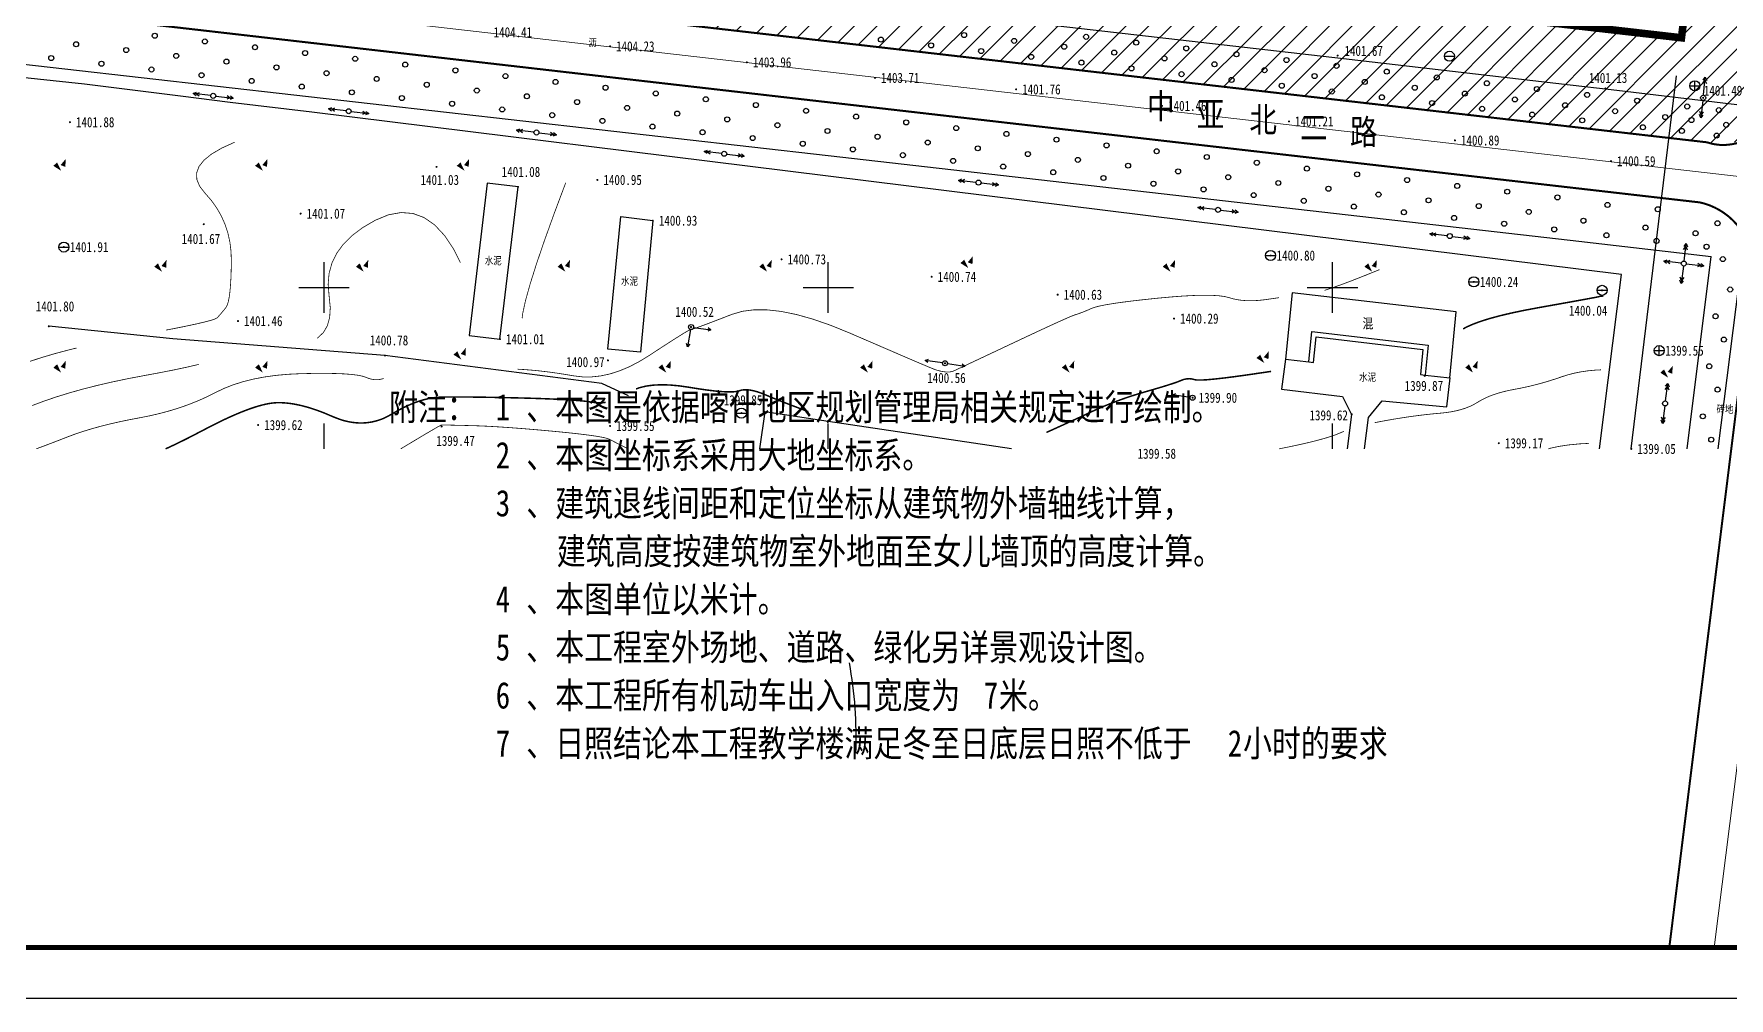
# Model space of a CAD drawing. Extents: x -2226 to 12369489, y -12501589 to 2275.
# Drawn here: x 5663874.5 to 5664210.6, y -6548248.2 to -6548057.2 of the extents above; entities that cross this region are included whole.
import ezdxf
from ezdxf.enums import TextEntityAlignment as Align

# ---------------------------------------------------------------- set-up
doc = ezdxf.new("R2010")
doc.units = 0
doc.header["$LTSCALE"] = 1000
doc.header["$MEASUREMENT"] = 0
for name, pattern in [('ACAD_ISO05W100', [34, 24, -3, 0.5, -3, 0.5, -3]), ('DASHDOT2', [0.5, 0.25, -0.125, 0, -0.125]), ('DIVIDE', [1.25, 0.5, -0.25, 0, -0.25, 0, -0.25]), ('DOTE', [2.4200000000000004, 2, -0.2, 0.02, -0.2])]:
    doc.linetypes.add(name, pattern=pattern)
doc.layers.get('0').update_dxf_attribs({"linetype": 'CONTINUOUS'})
for name, color, linetype in [('DLSS', 4, 'CONTINUOUS'), ('PUB_TEXT', 7, 'CONTINUOUS'), ('PUB_TITLE', 7, 'CONTINUOUS'), ('周边地形图', 8, 'CONTINUOUS'), ('用地红线', 1, 'DIVIDE')]:
    doc.layers.add(name, color=color, linetype=linetype)
doc.layers.add('道路红线', color=1, linetype='CONTINUOUS', lineweight=0)
doc.styles.add('HT', font='simhei.ttf', dxfattribs={"width": 0.8})
doc.styles.add('HZ', font='', dxfattribs={"width": 0.8})
doc.styles.get('HZ').set_extended_font_data('SimSun')

# ---------------------------------------------------------------- blocks, each defined once
blk = doc.blocks.new('gc170')
at = {"linetype": 'Continuous'}
blk.add_circle((0, 0), 0.5, dxfattribs=at)
blk = doc.blocks.new('gc013a')
at = {"linetype": 'Continuous'}
blk.add_line((0.5, 0), (4, 0), dxfattribs=at)
at = {"linetype": 'Continuous', "flags": 128}
for points in [[(2.771799785178776, 0.35355), (3.384166348194753, 0), (2.771799785178776, -0.35355)], [(3.387748909760055, 0.35355), (4, 0), (3.387748909760055, -0.35355)]]:
    blk.add_lwpolyline(points, dxfattribs=at)
blk = doc.blocks.new('gc013b')
at = {"linetype": 'Continuous'}
blk.add_line((0.5, 0), (4, 0), dxfattribs=at)
at = {"linetype": 'Continuous', "flags": 128}
blk.add_lwpolyline([(3.387748909760055, 0.35355), (4, 0), (3.387748909760055, -0.35355)], dxfattribs=at)
blk = doc.blocks.new('GC042')
blk.add_line((-1, 0), (1, 0))
blk.add_circle((0, 0), 1)
blk = doc.blocks.new('GC200')
at = {"linetype": 'Continuous', "const_width": 0.2, "flags": 128}
blk.add_lwpolyline([(-0.1, 0, 1), (0.1, 0, 1)], format="xyb", close=True, dxfattribs=at)
blk = doc.blocks.new('gc090')
for points in [[(-1.015866279920209, 0.4106730617907255, 1, 0, 0), (0.1514897088177749, -0.9020290652614376, 0, 0, 0)], [(1.066664264448598, 1.447248345289473, 0, 1, 0), (0.5202711593830847, 0.0485314846702292, 1, 1, 0)]]:
    blk.add_lwpolyline(points, format="xyseb")
blk = doc.blocks.new('gc043')
for p, q in [((-1, 0), (1, 0)), ((-9e-16, -1), (-9e-16, 1))]:
    blk.add_line(p, q)
blk.add_circle((0, 0), 1)

msp = doc.modelspace()

# ---------------------------------------------------------------- hatches: boundary and pattern name
at = {"layer": 'PUB_TEXT'}
h = msp.add_hatch(dxfattribs=at)
h.set_pattern_fill('ANSI31', color=62, scale=2, style=0)
h.set_pattern_definition([(45, (5659762.301465431, -6542474.583208835), (-2.245064030267288, 2.245064030267288), [])])
h.paths.add_polyline_path([(5663873.171241264, -6548020.261095738), (5663879.44281426, -6548027.581653536), (5663881.274918791, -6548030.368788389), (5663882.84606649, -6548033.125965968), (5663884.784278186, -6548037.213688335), (5663886.498322554, -6548041.913887138), (5664209.461508793, -6548079.162113249), (5664214.541385912, -6548077.857647101), (5664217.801945237, -6548075.07046517), (5664219.110004746, -6548072.743867253), (5664219.681385913, -6548071.214647101), (5664228.415316019, -6548002.061418465), (5664220.847012929, -6547999.794883722), (5664214.424600384, -6547995.193671409), (5664209.89470383, -6547989.538611291), (5664201.202344085, -6548057.918787519)])

# ---------------------------------------------------------------- linework, layer by layer
at = {"layer": 'DLSS', "linetype": 'Continuous', "const_width": 0.4, "flags": 128}
for points in [[(5663532.002385912, -6548013.284192928), (5664032.002385912, -6548070.69706514)], [(5663909.588541614, -6548044.56523873), (5664032.002385912, -6548058.621499529)], [(5664032.002385912, -6548058.621499529), (5664179.142999177, -6548075.517029982)], [(5664032.002385912, -6548070.69706514), (5664179.142662335, -6548087.592556915)], [(5664179.142999177, -6548075.517029982), (5664206.237927567, -6548078.628225305)], [(5664179.142662335, -6548087.592556915), (5664204.869385913, -6548090.546647102)], [(5664215.393385913, -6548104.745647102), (5664198.844358343, -6548237.763205316)]]:
    msp.add_lwpolyline(points, dxfattribs=at)
for points in [[(5664206.237927567, -6548078.628225305, 0.1063182397614458), (5664210.41417085, -6548079.116626235, 0.1034775544789308), (5664214.541385912, -6548077.857647101, 0.1028532356521517), (5664217.801945237, -6548075.07046517, 0.051291324639641), (5664218.939957257, -6548073.239209413, 0.051291324639641)], [(5664215.393385913, -6548104.745647102, 0.0997332417184075), (5664214.736380831, -6548099.450911296, 0.0997332417191035), (5664212.080385913, -6548094.823647101, 0.0790558859055564), (5664208.815134433, -6548092.111489849, 0.0790558858834752), (5664204.869385913, -6548090.546647102)]]:
    msp.add_lwpolyline(points, format="xyb", dxfattribs=at)
at = {"layer": 'PUB_TITLE'}
msp.add_lwpolyline([(5663292.59237062, -6548248.246616926), (5664481.59237062, -6548248.246616926), (5664481.59237062, -6547407.246616926), (5663292.59237062, -6547407.246616926)], close=True, dxfattribs=at)
at = {"layer": 'PUB_TITLE', "const_width": 1}
msp.add_lwpolyline([(5663317.59237062, -6548238.246616926), (5664471.59237062, -6548238.246616926), (5664471.59237062, -6547417.246616926), (5663317.59237062, -6547417.246616926)], close=True, dxfattribs=at)
at = {"layer": '周边地形图'}
for p, q in [((5663932.002385912, -6548112.409647102), (5663932.002385912, -6548102.409647102)), ((5664032.002385912, -6548112.409647102), (5664032.002385912, -6548102.409647102)), ((5664132.002385912, -6548112.409647102), (5664132.002385912, -6548102.409647102)), ((5663927.002385912, -6548107.409647102), (5663937.002385912, -6548107.409647102)), ((5664027.002385912, -6548107.409647102), (5664037.002385912, -6548107.409647102)), ((5664127.002385912, -6548107.409647102), (5664137.002385912, -6548107.409647102)), ((5663932.002385912, -6548139.386459333), (5663932.002385912, -6548134.386459333)), ((5664032.002385912, -6548139.386459333), (5664032.002385912, -6548134.386459333)), ((5664132.002385912, -6548139.386459333), (5664132.002385912, -6548134.386459333))]:
    msp.add_line(p, q, dxfattribs=at)
for points, const_width in [([(5663765.365170116, -6548065.705824886, 2.3713414206e-06), (5663760.885974227, -6548069.253234023, 0.0003656542034248)], 0.15), ([(5663987.84807583, -6548130.172889103, -0.0140541224244919), (5663987.300065255, -6548130.247740556, -0.0249842359937913), (5663986.989321302, -6548130.265685143, -0.0027963950253194), (5663986.238297222, -6548130.267286524, -0.0227126948893272), (5663986.145894188, -6548130.262766439, -0.0060635685845121), (5663985.75532317, -6548130.22104319, -0.0053980780897272), (5663985.317794489, -6548130.164132995, -0.0052340144095334), (5663984.75060765, -6548130.078057336, 0.007824270309031999), (5663984.370884406, -6548130.022441769, 0.0050333006219948), (5663983.833467809, -6548129.957795995, 0.0040915935099043), (5663983.171026145, -6548129.890349721, 0.0022915431331795), (5663982.373675523, -6548129.819439614, 0.002790005343136), (5663981.718219705, -6548129.767856848, 0.0017170136643959), (5663980.796447454, -6548129.703670265, 0.0020197877691222), (5663980.012465084, -6548129.654963155, 0.0013302829686415), (5663978.965543566, -6548129.596958975, 0.0015279105857057), (5663978.053762284, -6548129.551668638, 0.0010591603647835), (5663976.881269751, -6548129.499508256, 0.00119528790068), (5663975.842111304, -6548129.4579733, 0.0008623910138625), (5663974.478468953, -6548129.409088733, 0.0010682954744987), (5663973.377512145, -6548129.373877138, 0.0006071981385203), (5663971.894903718, -6548129.331432054, 0.0007290261603566), (5663970.659964805, -6548129.299380153, 0.0003318681892678), (5663969.125448523, -6548129.262810889, 0.0004250435192563), (5663967.927276944, -6548129.236071899, 0.0003335334071728), (5663966.574262438, -6548129.207931044, 0.0003900484175195), (5663965.417256217, -6548129.185541926, 0.0005163392886105), (5663964.331729708, -6548129.166504489, 0.0004663889285761), (5663963.129902624, -6548129.147790233, 0.0006356427061761), (5663962.156262932, -6548129.134775611, 0.0005672580639658), (5663961.065216165, -6548129.122816822, 0.0008013658394001), (5663960.203680573, -6548129.115732122, 0.0007041609477586), (5663959.223196841, -6548129.110621693, 0.0010409739722564), (5663958.474115429, -6548129.109331897, 0.0008960122032677), (5663957.603844651, -6548129.111204845, 0.001405520205482), (5663957.213222323, -6548129.113843618, 0.0005456993242571), (5663956.207159596, -6548129.124566277, 0.0026281209481399), (5663955.719832657, -6548129.132854203, 0.0018647440870261), (5663955.033141675, -6548129.150705993, 0.0113253407430751), (5663954.574669717, -6548129.174738225, 0.0083228076857118), (5663953.952602484, -6548129.231920332, 0.0125837246191367), (5663953.450241489, -6548129.299374765, 0.0102232955459414), (5663952.836353617, -6548129.410505642, 0.0088974537489221), (5663952.244470162, -6548129.541203159, 0.0093209626244332), (5663951.684395074, -6548129.686461922, 0.0080379018777186), (5663951.072858615, -6548129.867941344, 0.0084438281507794), (5663950.496726857, -6548130.059789172, 0.0072406725125749), (5663949.865962757, -6548130.292048554, 0.0076191163129403), (5663949.273348963, -6548130.530487393, 0.0065154242966765), (5663948.623723252, -6548130.813453229, 0.0068614196853534), (5663948.014261393, -6548131.098556582, 0.005864155870422), (5663947.329012228, -6548131.440630311, 0.0065090423663762), (5663946.719464148, -6548131.763996743, 0.0084671552113226), (5663946.166098638, -6548132.079146534, -0.0060119270392568), (5663945.388957229, -6548132.526807871, -0.0066910207529244), (5663944.697656615, -6548132.901963773, -0.006977735390718999), (5663944.025173568, -6548133.243452066, -0.0236695468830987), (5663943.4789284, -6548133.479948409, -0.0157069026641663), (5663942.630546105, -6548133.770391418, -0.016532785795194), (5663941.926179981, -6548133.961823175, -0.0164027939637479), (5663941.205074838, -6548134.10762593, -0.0164370167110699), (5663940.476915626, -6548134.205661508, -0.0165472757545078), (5663939.748759769, -6548134.2551556, -0.0157832792639918), (5663938.996751068, -6548134.257571043, -0.0161158593825286), (5663938.261600895, -6548134.212980429, -0.0146940104592502), (5663937.486326156, -6548134.117770815, -0.0151982068317317), (5663936.743598219, -6548133.981100418, -0.0133469763067516), (5663935.801923623, -6548133.751592746, -0.0203185586351618), (5663935.194751739, -6548133.559515564, -0.0055510933881139), (5663934.415628461, -6548133.267922768, -0.0053570005534888), (5663933.615061455, -6548132.948225871, -0.0048991376578633), (5663932.697056524, -6548132.559615028, 0.0069444460583082), (5663932.048293494, -6548132.288103837, 0.005663096850373), (5663931.344816713, -6548132.014326015, 0.0049788098039424), (5663930.538213979, -6548131.720021963, 0.0058438494956069), (5663929.833688585, -6548131.480109672, 0.0055390089388891), (5663929.084822909, -6548131.243980252, 0.0065164154733306), (5663928.407737462, -6548131.048300298, 0.0061742428910504), (5663927.688120286, -6548130.859978702, 0.0072706071058957), (5663927.038165627, -6548130.708435247, 0.0068904837653267), (5663926.34810611, -6548130.568017313, 0.0081060831702197), (5663925.72490987, -6548130.460558055, 0.0076903724265132), (5663925.06478038, -6548130.368096086, 0.0090146753365613), (5663924.508973522, -6548130.30909843, 0.0074908884208791), (5663923.838143095, -6548130.260215022, 0.0110556811720487), (5663923.26637247, -6548130.239823065, 0.0105739132085039), (5663922.668194257, -6548130.244374116, 0.0153960418634487), (5663922.087585269, -6548130.278987238, 0.0137626881459222), (5663921.441461074, -6548130.355492713, 0.0119016980665366), (5663920.747906355, -6548130.473963522, 0.0116271703694939), (5663920.044470752, -6548130.628490152, 0.0077940341721863), (5663919.206049128, -6548130.847117631, 0.0088832565489153), (5663918.477223292, -6548131.063366432, 0.0061581068431402), (5663917.552454291, -6548131.368303189, 0.0069441128480063), (5663916.739718693, -6548131.660121553, 0.0049690515740646), (5663915.729556052, -6548132.050238224, 0.0055455812985559), (5663914.831956957, -6548132.418755515, 0.0040827528645054), (5663913.736870168, -6548132.89319464, 0.0045140681376625), (5663912.753938084, -6548133.33926832, 0.0034073491124475), (5663911.344740329, -6548134.005910465, 0.0056725204966969), (5663910.505662072, -6548134.421659967, 0.0009465415334249), (5663909.424441276, -6548134.97533303, 0.0007639362400434), (5663908.087128921, -6548135.665930454, 0.0010682273284008), (5663906.69130481, -6548136.393234807, -0.0014751763333165), (5663905.680159092, -6548136.919053392, -0.0030400648663406), (5663904.803086517, -6548137.365135456, -0.0020051357376228), (5663903.466573042, -6548138.028002392, -0.0027170073690211), (5663902.514841674, -6548138.488882477, -0.002432088574822), (5663901.446370771, -6548138.992777452, -0.0034059468787213), (5663900.592338501, -6548139.383419031, -2.09827043216e-05), (5663900.585569439, -6548139.386459332, -2.09827043216e-05)], 0.3)]:
    msp.add_lwpolyline(points, format="xyb", dxfattribs=dict(at, const_width=const_width))
at = {"layer": '周边地形图', "const_width": 0.4, "flags": 128}
for points in [[(5663532.002385912, -6548013.284192928), (5664032.002385912, -6548070.69706514)], [(5663909.588541613, -6548044.56523873), (5664032.002385912, -6548058.621499529)], [(5664032.002385912, -6548058.621499529), (5664179.142999179, -6548075.517029983)], [(5664032.002385912, -6548070.69706514), (5664179.142662334, -6548087.592556915)], [(5664179.142999179, -6548075.517029983), (5664206.237927567, -6548078.628225305)], [(5664179.142662334, -6548087.592556915), (5664204.869385912, -6548090.546647102)]]:
    msp.add_lwpolyline(points, dxfattribs=at)
at = {"layer": '周边地形图', "flags": 128}
for points in [[(5664134.154732089, -6548062.117364319), (5664032.002385912, -6548050.32048804)], [(5664032.002385912, -6548085.343668448), (5663929.600385912, -6548072.644647103), (5663913.418385913, -6548070.723647102), (5663903.540385912, -6548069.474647103), (5663884.506385912, -6548067.111647101), (5663761.917385913, -6548054.122647103)], [(5664179.143228034, -6548067.312778233), (5664134.154732089, -6548062.117364319)], [(5663865.412265692, -6548062.344714611), (5664032.002385912, -6548081.279776369)], [(5664191.25038162, -6548139.386459332), (5664200.24160452, -6548065.450999444)], [(5664187.258732089, -6548068.249982329), (5664179.143228034, -6548067.312778233)], [(5664212.151958723, -6548071.1871795), (5664187.258732089, -6548068.249982329)], [(5664032.002385912, -6548081.279776369), (5664179.142371908, -6548098.00408582)], [(5664184.957784457, -6548139.386459332), (5664189.326385912, -6548104.853647102), (5664032.002385912, -6548085.343668448)], [(5664179.142371908, -6548098.00408582), (5664207.108489635, -6548101.246594351)], [(5664213.737938094, -6548097.179985072), (5664208.388232815, -6548139.386459332)], [(5664202.322377142, -6548139.386459332), (5664207.108149833, -6548101.249302194)], [(5663992.377385912, -6548128.870647102), (5663987.116385913, -6548126.429647101), (5663944.090385912, -6548120.891647101), (5663902.002385912, -6548117.569647102), (5663877.419385912, -6548115.086647102)], [(5664127.271226108, -6548122.16068894), (5664128.24846651, -6548122.271364806), (5664128.762385912, -6548117.219647101), (5664149.899385912, -6548119.711647102), (5664149.421737213, -6548124.669311194), (5664150.398777574, -6548124.779964405)], [(5664122.679385913, -6548121.640647101), (5664121.875385912, -6548127.573647101), (5664134.004385912, -6548129.001647102), (5664135.790385912, -6548132.549647101), (5664134.92908561, -6548139.386459332)], [(5664138.367129609, -6548139.386459332), (5664139.166385912, -6548133.199647102), (5664141.849385913, -6548129.880647101), (5664154.696584311, -6548131.080351363), (5664154.696584311, -6548131.080351363), (5664155.346661712, -6548125.340329455)], [(5664032.002385912, -6548133.958901268), (5664019.445385912, -6548132.084647101), (5664018.372401941, -6548139.386459332)], [(5664068.365568566, -6548139.386459332), (5664032.002385912, -6548133.958901268)]]:
    msp.add_lwpolyline(points, dxfattribs=at)
at = {"layer": '周边地形图', "const_width": 0.4, "flags": 128}
for points in [[(5664206.237927567, -6548078.628225305, 0.1063182397614458), (5664210.41417085, -6548079.116626235, 0.1034775544789308), (5664214.541385912, -6548077.857647101, 0.1028532356521517), (5664217.801945237, -6548075.07046517, 0.051291324639641), (5664218.939957256, -6548073.239209413, 0.051291324639641)], [(5664215.393385912, -6548104.745647102, 0.0997332417184075), (5664214.736380832, -6548099.450911296, 0.0997332417191035), (5664212.080385912, -6548094.823647101, 0.0790558859055564), (5664208.815134432, -6548092.111489849, 0.0790558858834752), (5664204.869385912, -6548090.546647102)]]:
    msp.add_lwpolyline(points, format="xyb", dxfattribs=at)
at = {"layer": '周边地形图'}
for points, const_width in [([(5663900.682966135, -6548115.848538474), (5663901.560027655, -6548115.682420894), (5663904.237026087, -6548115.15052853), (5663906.460647767, -6548114.679644454), (5663908.230892696, -6548114.269768668), (5663909.547760876, -6548113.920901173), (5663910.411252303, -6548113.633041968), (5663910.821366981, -6548113.406191051), (5663911.008878678, -6548113.202535211), (5663911.204561168, -6548112.984261233), (5663911.40841445, -6548112.751369119), (5663911.620438525, -6548112.503858868), (5663911.840633392, -6548112.24173048), (5663912.068999052, -6548111.964983955), (5663912.305535504, -6548111.673619293), (5663912.550242748, -6548111.367636492), (5663912.784668859, -6548110.950053196), (5663912.99036191, -6548110.323887041), (5663913.167321903, -6548109.48913803), (5663913.315548836, -6548108.445806159), (5663913.435042711, -6548107.19389143), (5663913.525803526, -6548105.733393845), (5663913.587831282, -6548104.064313401), (5663913.621125979, -6548102.1866501), (5663913.556070435, -6548100.241820293), (5663913.323047466, -6548098.371240335), (5663912.922057072, -6548096.574910224), (5663912.353099254, -6548094.852829959), (5663911.616174011, -6548093.204999543), (5663910.711281345, -6548091.631418971), (5663909.638421254, -6548090.132088249), (5663908.397593739, -6548088.707007373), (5663907.330048554, -6548087.334934346), (5663906.777035451, -6548085.994627169), (5663906.738554433, -6548084.686085843), (5663907.214605498, -6548083.409310366), (5663908.205188646, -6548082.16430074), (5663909.710303878, -6548080.951056963), (5663911.729951194, -6548079.769579036), (5663914.264130593, -6548078.61986696)], 0.15), ([(5663971.286140247, -6548113.494451624), (5663971.395169038, -6548112.567702195), (5663971.957772946, -6548110.008781475), (5663972.864923179, -6548106.744438898), (5663974.116619737, -6548102.774674461), (5663975.71286262, -6548098.099488166), (5663977.653651828, -6548092.718880012), (5663979.938987362, -6548086.632849999)], 0.15), ([(5663930.63285805, -6548117.470527786), (5663930.723261621, -6548117.422542401), (5663931.86321842, -6548116.346875129), (5663932.662412617, -6548114.98149284), (5663933.120844211, -6548113.326395537), (5663933.238513201, -6548111.381583218), (5663933.015419589, -6548109.147055885), (5663932.814512127, -6548106.829471337), (5663932.998739568, -6548104.635487379), (5663933.568101911, -6548102.565104008), (5663934.522599157, -6548100.618321225), (5663935.862231307, -6548098.795139032), (5663937.58699836, -6548097.095557428), (5663939.696900316, -6548095.519576412), (5663942.191937175, -6548094.067195983), (5663944.812038188, -6548092.992419298), (5663947.297132607, -6548092.549249507), (5663949.647220432, -6548092.737686611), (5663951.862301662, -6548093.55773061), (5663953.942376298, -6548095.009381505), (5663955.88744434, -6548097.092639294), (5663957.697505787, -6548099.80750398), (5663959.042128908, -6548102.493829774)], 0.15), ([(5664130.410602215, -6548107.983965153), (5664131.750471621, -6548107.545588873), (5664133.722830497, -6548106.84549919), (5664135.974492289, -6548105.999251104), (5664138.505456997, -6548105.006844613), (5664141.315724622, -6548103.868279719)], 0.15), ([(5664032.002385912, -6548114.739986421), (5664032.518042847, -6548114.919301894), (5664036.302264404, -6548116.456392584), (5664039.982112103, -6548118.04736232), (5664043.208312393, -6548119.439769628), (5664045.980865275, -6548120.633614505), (5664048.299770749, -6548121.628896953), (5664050.165028816, -6548122.425616971), (5664051.576639473, -6548123.023774561), (5664052.534602722, -6548123.42336972), (5664053.038918564, -6548123.624402449), (5664053.315259007, -6548123.721370041), (5664053.589296061, -6548123.808769782), (5664053.861029726, -6548123.886601674), (5664054.130460002, -6548123.954865718), (5664054.397586889, -6548124.013561913), (5664054.662410387, -6548124.062690258), (5664054.924930496, -6548124.102250756), (5664055.185147216, -6548124.132243402), (5664055.438363515, -6548124.151303684), (5664055.679882362, -6548124.158067085), (5664055.909703754, -6548124.152533601), (5664056.127827695, -6548124.134703236), (5664056.334254181, -6548124.104575989), (5664056.528983215, -6548124.06215186), (5664056.712014795, -6548124.007430849), (5664056.883348923, -6548123.940412953), (5664057.212927264, -6548123.789560582), (5664057.870691486, -6548123.483336135), (5664058.856641588, -6548123.021739613), (5664060.17077757, -6548122.404771017), (5664061.813099432, -6548121.632430347), (5664063.783607175, -6548120.704717602), (5664066.082300797, -6548119.621632782), (5664068.7091803, -6548118.383175888), (5664071.344105139, -6548117.144054669), (5664073.66693477, -6548116.058976869), (5664075.677669193, -6548115.127942491), (5664077.376308406, -6548114.350951536), (5664078.762852411, -6548113.728004002), (5664079.837301209, -6548113.25909989), (5664080.599654797, -6548112.944239199), (5664081.049913177, -6548112.783421929), (5664081.357353324, -6548112.690700155), (5664081.69125221, -6548112.58012595), (5664082.051609836, -6548112.451699316), (5664082.438426201, -6548112.305420249), (5664082.851701307, -6548112.141288753), (5664083.291435152, -6548111.959304826), (5664083.757627737, -6548111.759468468), (5664084.250279062, -6548111.541779681), (5664084.897952229, -6548111.311951607), (5664085.829210337, -6548111.075697388), (5664087.04405339, -6548110.833017026), (5664088.542481385, -6548110.583910523), (5664090.324494324, -6548110.328377874), (5664092.390092204, -6548110.066419083), (5664094.739275029, -6548109.798034148), (5664097.372042797, -6548109.52322307), (5664100.02087713, -6548109.278463083), (5664102.418259651, -6548109.100231422), (5664104.564190364, -6548108.988528087), (5664106.458669264, -6548108.943353076), (5664108.101696353, -6548108.96470639), (5664109.493271632, -6548109.052588031), (5664110.633395099, -6548109.206997996), (5664111.522066756, -6548109.427936287), (5664112.30934584, -6548109.655384876), (5664113.145291586, -6548109.829325735), (5664114.029903998, -6548109.949758864), (5664114.963183072, -6548110.016684262), (5664115.945128812, -6548110.030101931), (5664116.975741215, -6548109.990011872), (5664118.055020282, -6548109.896414081), (5664119.182966013, -6548109.749308561), (5664120.307946119, -6548109.583666832), (5664121.378328311, -6548109.434460421)], 0.15), ([(5664157.906174472, -6548115.622471377), (5664158.503492286, -6548115.28418631), (5664159.799995331, -6548114.701453475), (5664161.346913354, -6548114.128429492), (5664163.144246355, -6548113.56511436), (5664165.191994335, -6548113.011508077), (5664167.490157292, -6548112.467610646), (5664170.038735228, -6548111.933422066), (5664172.837728142, -6548111.408942335), (5664175.584540022, -6548110.919902362), (5664177.976574853, -6548110.492033052), (5664180.013832636, -6548110.125334405), (5664181.696313372, -6548109.819806419), (5664183.024017059, -6548109.575449098), (5664183.996943699, -6548109.39226244), (5664184.615093291, -6548109.270246443), (5664184.878465834, -6548109.20940111), (5664184.966302436, -6548109.181415104), (5664185.057844204, -6548109.157977094), (5664185.153091138, -6548109.139087077), (5664185.252043237, -6548109.124745055), (5664185.354700501, -6548109.114951028), (5664185.461062931, -6548109.109704995), (5664185.571130527, -6548109.109006954), (5664185.684903288, -6548109.11285691)], 0.3), ([(5663970.390325382, -6548123.597917078), (5663971.744825374, -6548123.676631914), (5663973.276266449, -6548123.797835691), (5663974.845290897, -6548123.953429834), (5663976.451898719, -6548124.143414341), (5663978.096089914, -6548124.367789214), (5663979.777864483, -6548124.626554452), (5663981.497222424, -6548124.919710057), (5663983.251608141, -6548125.128671737), (5663985.038466032, -6548125.13485521), (5663986.857796098, -6548124.938260471), (5663988.709598338, -6548124.538887522), (5663990.593872753, -6548123.936736363), (5663992.510619342, -6548123.131806993), (5663994.459838107, -6548122.124099414), (5663996.441529046, -6548120.913613623), (5663998.31976181, -6548119.684604194), (5663999.958606048, -6548118.621325696), (5664001.35806176, -6548117.723778129), (5664002.518128945, -6548116.991961494), (5664003.438807606, -6548116.425875789), (5664004.120097741, -6548116.025521016), (5664004.561999349, -6548115.790897172), (5664004.764512432, -6548115.722004261), (5664004.963872193, -6548115.687583955), (5664005.396313838, -6548115.556377928), (5664006.061837366, -6548115.32838618), (5664006.960442777, -6548115.003608711), (5664008.092130071, -6548114.582045522), (5664009.456899248, -6548114.063696611), (5664011.054750309, -6548113.448561979), (5664012.885683252, -6548112.736641629), (5664014.955606983, -6548112.129488677), (5664017.270430403, -6548111.828656245), (5664019.830153513, -6548111.834144334), (5664022.634776311, -6548112.145952943), (5664025.6842988, -6548112.764082072), (5664028.978720979, -6548113.688531723), (5664032.002385912, -6548114.739986421)], 0.15), ([(5663873.695481043, -6548122.047257924), (5663876.040725135, -6548121.276053702), (5663878.61138403, -6548120.518201963), (5663881.407457727, -6548119.773702703), (5663882.918201976, -6548119.408129318)], 0.15), ([(5663874.125164081, -6548130.806126343), (5663876.460952193, -6548129.929682798), (5663878.926227104, -6548129.090901511), (5663881.520988816, -6548128.289782481), (5663884.245237328, -6548127.52632571), (5663887.098972641, -6548126.800531197), (5663890.082194754, -6548126.112398942), (5663893.194903668, -6548125.461928947), (5663896.437099381, -6548124.849121207), (5663899.586288052, -6548124.266367341), (5663902.419975835, -6548123.706058962), (5663904.93816273, -6548123.168196067), (5663907.140848738, -6548122.652778659)], 0.15), ([(5663874.932394994, -6548139.386459332), (5663874.998431866, -6548139.362351238), (5663876.508000601, -6548138.80177169), (5663878.004547575, -6548138.236465022), (5663879.488072791, -6548137.666431232), (5663880.958576246, -6548137.091670323), (5663882.464304616, -6548136.526685039), (5663884.053504577, -6548135.985978125), (5663885.726176129, -6548135.469549581), (5663887.48231927, -6548134.977399412), (5663889.321934002, -6548134.50952761), (5663891.245020325, -6548134.06593418), (5663893.25157824, -6548133.646619122), (5663895.341607744, -6548133.251582434), (5663897.442843766, -6548132.83825282), (5663899.483021234, -6548132.364058978), (5663901.462140149, -6548131.829000911), (5663903.380200509, -6548131.233078617), (5663905.237202316, -6548130.576292096), (5663907.033145567, -6548129.858641347), (5663908.768030265, -6548129.080126372), (5663910.44185641, -6548128.240747171), (5663912.146701532, -6548127.420956878), (5663913.974643166, -6548126.701208627), (5663915.925681312, -6548126.081502418), (5663917.999815968, -6548125.561838251), (5663920.197047136, -6548125.142216125), (5663922.517374814, -6548124.822636041), (5663924.960799006, -6548124.603097999), (5663927.527319706, -6548124.483601999), (5663930.026922127, -6548124.434312138), (5663932.269591475, -6548124.425392514), (5663934.255327749, -6548124.456843127), (5663935.984130952, -6548124.528663976), (5663937.456001081, -6548124.640855061), (5663938.670938137, -6548124.793416383), (5663939.62894212, -6548124.986347941), (5663940.33001303, -6548125.219649736), (5663940.897081337, -6548125.439087062), (5663941.453077509, -6548125.590425215), (5663941.998001548, -6548125.673664194), (5663942.53185345, -6548125.688803998), (5663943.054633219, -6548125.635844629), (5663943.566340853, -6548125.514786086), (5663943.822496884, -6548125.418001319)], 0.15), ([(5664075.266022472, -6548136.134784386), (5664075.549664062, -6548136.008111333), (5664077.076902512, -6548135.321164044), (5664078.557822893, -6548134.650012714), (5664079.992425205, -6548133.994657341), (5664081.380709448, -6548133.355097927), (5664082.722675621, -6548132.731334471), (5664084.018323723, -6548132.123366973), (5664085.300942388, -6548131.535265265), (5664086.603820249, -6548130.971099177), (5664087.926957302, -6548130.430868712), (5664089.27035355, -6548129.914573869), (5664090.634008992, -6548129.422214649), (5664092.017923629, -6548128.953791048), (5664093.42209746, -6548128.509303072), (5664094.846530485, -6548128.088750714), (5664096.212737549, -6548127.696159064), (5664097.442233497, -6548127.3355532), (5664098.53501833, -6548127.006933124), (5664099.491092046, -6548126.710298837), (5664100.310454646, -6548126.445650335), (5664100.993106131, -6548126.212987623), (5664101.539046499, -6548126.012310699), (5664101.948275751, -6548125.843619562), (5664102.288658845, -6548125.707399882), (5664102.628060738, -6548125.604137333), (5664102.96648143, -6548125.533831914), (5664103.30392092, -6548125.496483625), (5664103.64037921, -6548125.492092465), (5664103.975856299, -6548125.520658434), (5664104.310352187, -6548125.582181532), (5664104.643866874, -6548125.676661761), (5664105.148524901, -6548125.751648496), (5664105.996450808, -6548125.754691114), (5664107.187644594, -6548125.685789615), (5664108.722106262, -6548125.544943999), (5664110.599835809, -6548125.332154266), (5664112.820833237, -6548125.047420415), (5664115.385098545, -6548124.690742448), (5664118.292631733, -6548124.262120364), (5664119.826177947, -6548124.036321487)], 0.3), ([(5664140.385531681, -6548134.205267499), (5664141.059229329, -6548134.064572328), (5664142.493500615, -6548133.793769919), (5664143.953960527, -6548133.538684397), (5664145.379921702, -6548133.304444713), (5664146.77138414, -6548133.091050867), (5664148.128347841, -6548132.89850286), (5664149.450812805, -6548132.726800691), (5664150.738779031, -6548132.575944361), (5664151.992246521, -6548132.445933868), (5664153.211215273, -6548132.336769214), (5664154.380289372, -6548132.216657272), (5664155.484072902, -6548132.053804914), (5664156.522565864, -6548131.848212142), (5664157.495768256, -6548131.599878955), (5664158.403680079, -6548131.308805352), (5664159.246301333, -6548130.974991335), (5664160.023632018, -6548130.598436902), (5664160.735672134, -6548130.179142056), (5664161.445269407, -6548129.753106191), (5664162.215271562, -6548129.356328707), (5664163.045678602, -6548128.988809602), (5664163.936490523, -6548128.650548879), (5664164.887707327, -6548128.341546535), (5664165.899329015, -6548128.061802571), (5664166.971355586, -6548127.811316988), (5664168.103787039, -6548127.590089785), (5664169.268027769, -6548127.370266102), (5664170.435482168, -6548127.123991076), (5664171.606150235, -6548126.85126471), (5664172.780031971, -6548126.552087002), (5664173.957127375, -6548126.226457951), (5664175.137436448, -6548125.874377559), (5664176.32095919, -6548125.495845826), (5664177.5076956, -6548125.090862751), (5664178.721642489, -6548124.704081812), (5664179.986796665, -6548124.380156485), (5664181.30315813, -6548124.119086772), (5664182.670726883, -6548123.920872672), (5664184.089502923, -6548123.785514185), (5664185.238425005, -6548123.728846773)], 0.15), ([(5663993.879138231, -6548127.526046418), (5663994.535780372, -6548127.276203448), (5663995.826223238, -6548126.958813687), (5663997.255621126, -6548126.762158866), (5663998.823974036, -6548126.686238988), (5664000.531281967, -6548126.731054053), (5664002.377544919, -6548126.896604058), (5664004.362762894, -6548127.182889005), (5664006.316548732, -6548127.497135928), (5664008.068515281, -6548127.746571862), (5664009.618662538, -6548127.931196808), (5664010.966990504, -6548128.051010764), (5664012.113499179, -6548128.106013731), (5664013.058188565, -6548128.09620571), (5664013.801058657, -6548128.021586699), (5664014.342109459, -6548127.8821567), (5664014.809925039, -6548127.744936373), (5664015.333089466, -6548127.676946382), (5664015.911602738, -6548127.678186723), (5664016.545464857, -6548127.748657401), (5664017.234675822, -6548127.888358411), (5664017.979235633, -6548128.097289755), (5664018.779144291, -6548128.375451434), (5664019.634401795, -6548128.722843449), (5664020.634344257, -6548129.144115631), (5664021.868307793, -6548129.643917812), (5664023.336292401, -6548130.222249995), (5664025.038298081, -6548130.879112179), (5664026.974324834, -6548131.614504362), (5664028.059348746, -6548132.021465454)], 0.3), ([(5663947.217903511, -6548139.386459332), (5663948.299299598, -6548138.736680118), (5663950.107681739, -6548137.654361192), (5663951.646521162, -6548136.738287483), (5663952.915817867, -6548135.988458991), (5663953.915571854, -6548135.404875716), (5663954.645783123, -6548134.987537659), (5663955.106451673, -6548134.736444818), (5663955.297577506, -6548134.651597194), (5663955.439021768, -6548134.652151573), (5663955.750645609, -6548134.65726474), (5663956.232449027, -6548134.666936697), (5663956.884432024, -6548134.681167439), (5663957.706594598, -6548134.699956969), (5663958.698936751, -6548134.723305289), (5663959.861458482, -6548134.751212396), (5663961.194159792, -6548134.78367829), (5663962.682850762, -6548134.831029583), (5663964.31334148, -6548134.903592882), (5663966.085631944, -6548135.001368186), (5663967.999722154, -6548135.124355495), (5663970.055612111, -6548135.27255481), (5663972.253301813, -6548135.445966131), (5663974.592791262, -6548135.644589458), (5663977.074080458, -6548135.868424792), (5663979.486772048, -6548136.100529594), (5663981.620468679, -6548136.323961332), (5663983.475170353, -6548136.538720002), (5663985.05087707, -6548136.744805608), (5663986.347588828, -6548136.942218148), (5663987.36530563, -6548137.130957624), (5663988.104027472, -6548137.311024032), (5663988.563754356, -6548137.482417375), (5663988.989419482, -6548137.701795022), (5663989.625956045, -6548138.025814345), (5663990.473364044, -6548138.454475344), (5663991.531643481, -6548138.987778016), (5663992.324795331, -6548139.386459332)], 0.15), ([(5664121.431506378, -6548139.386459332), (5664123.314878615, -6548139.009226616), (5664125.333394435, -6548138.579133173), (5664127.161784954, -6548138.161329197), (5664128.800050172, -6548137.755814688), (5664130.248190089, -6548137.362589645), (5664131.506204706, -6548136.981654071), (5664132.574094021, -6548136.613007963), (5664133.451858035, -6548136.25665132), (5664134.274806102, -6548135.91306576)], 0.15), ([(5664174.805827582, -6548139.386459332), (5664175.205583674, -6548139.266483156), (5664176.920435674, -6548138.896834794), (5664178.845368558, -6548138.60915516), (5664180.980382327, -6548138.403444252), (5664182.879870144, -6548138.303215138)], 0.15)]:
    msp.add_lwpolyline(points, dxfattribs=dict(at, const_width=const_width))
at = {"layer": '周边地形图', "flags": 128}
for points in [[(5663970.476385912, -6548087.461647102), (5663964.384385912, -6548086.727647102), (5663960.791385912, -6548116.898647102), (5663966.888385912, -6548117.648647102)], [(5663997.205385912, -6548094.156647103), (5663994.779385912, -6548120.236647101), (5663988.309385912, -6548119.659647102), (5663990.835385912, -6548093.309647103)], [(5664150.398777574, -6548124.779964405), (5664155.286424597, -6548125.333507393), (5664156.512385912, -6548112.253647102), (5664124.017898636, -6548108.473533649), (5664122.679385913, -6548121.640647101), (5664127.271226108, -6548122.16068894), (5664127.885146012, -6548116.125987712), (5664150.970600398, -6548118.847705665)]]:
    msp.add_lwpolyline(points, close=True, dxfattribs=at)
at = {"layer": '周边地形图', "color": 1, "linetype": 'DOTE', "ltscale": 10000}
msp.add_arc((5663957.241465492, -6548196.474054433), 80.29291537426583, 357.7095691065641, 10.52687011367781, dxfattribs=at)
at = {"layer": '用地红线', "color": 1, "linetype": 'ACAD_ISO05W100', "ltscale": 0.4}
for p, q in [((5663457.361074099, -6547992.657799062), (5664206.237927567, -6548078.628225305)), ((5664206.237927567, -6548078.628225305), (5664208.300086245, -6548079.094431187)), ((5664208.300086245, -6548079.094431187), (5664210.41417085, -6548079.116626235)), ((5664210.41417085, -6548079.116626235), (5664212.542916422, -6548078.700673729))]:
    msp.add_line(p, q, dxfattribs=at)
at = {"layer": '用地红线', "color": 1, "linetype": 'DIVIDE', "ltscale": 15, "const_width": 1.5}
msp.add_lwpolyline([(5664246.385442757, -6547690.335234171), (5663731.163070726, -6547585.380370729), (5663512.561800109, -6547540.760397245), (5663473.994032633, -6547974.435891482), (5664201.202344085, -6548057.918787519), (5664247.279487351, -6547693.069723781), (5664247.306428158, -6547692.630374627), (5664247.30599807, -6547692.098403429), (5664246.618647425, -6547690.735696236)], close=True, dxfattribs=at)
at = {"layer": '道路红线', "linetype": 'DASHDOT2', "ltscale": 25}
for p, q in [((5664279.002634718, -6547673.531613925), (5664207.660966716, -6548238.246616926)), ((5663411.366803709, -6547993.404900774), (5664362.228670619, -6548102.575677767))]:
    msp.add_line(p, q, dxfattribs=at)

# ---------------------------------------------------------------- block references
at = {"layer": '周边地形图', "color": 8, "zscale": 0.001}
for name, p, rotation in [('gc170', (5663882.832132421, -6548059.211701888), 353.4241549953712), ('gc170', (5663898.440256196, -6548057.501472879), 353.4257022895953), ('gc170', (5663908.374498449, -6548058.646388099), 353.4257022895953), ('gc170', (5664042.453016005, -6548058.270874426), 353.434848365897), ('gc170', (5664052.387440893, -6548059.414203837), 353.434848365897), ('gc170', (5664058.924992099, -6548057.367792971), 353.3326252134955), ('gc170', (5664068.857361328, -6548058.528844864), 353.3326252134955), ('gc170', (5664083.139376436, -6548057.725576061), 353.3927434757768), ('gc170', (5664093.072958445, -6548058.876205661), 353.3927434757768), ('gc170', (5663877.906594455, -6548061.933837525), 353.5002548464709), ('gc170', (5663892.766343752, -6548060.356885382), 353.4241549953712), ('gc170', (5663902.700555082, -6548061.502068878), 353.4241549953712), ('gc170', (5663912.634766413, -6548062.647252373), 353.4241549953712), ('gc170', (5663918.308740702, -6548059.791303318), 353.4257022895953), ('gc170', (5663928.242982956, -6548060.936218537), 353.4257022895953), ('gc170', (5663938.177225208, -6548062.081133757), 353.4257022895953), ('gc170', (5664062.321865781, -6548060.557533248), 353.434848365897), ('gc170', (5664072.256290669, -6548061.700862659), 353.434848365897), ('gc170', (5664078.789730557, -6548059.68989676), 353.3326252134955), ('gc170', (5664082.190715557, -6548062.84419207), 353.434848365897), ('gc170', (5664088.722099787, -6548060.850948653), 353.3326252134955), ('gc170', (5664098.654469015, -6548062.012000547), 353.3326252134955), ('gc170', (5664103.006540454, -6548060.026835262), 353.3927434757768), ('gc170', (5664112.940122463, -6548061.177464862), 353.3927434757768), ('gc170', (5664122.873704471, -6548062.328094463), 353.3927434757768), ('gc170', (5663887.842318048, -6548063.065825465), 353.5002548464709), ('gc170', (5663897.77804164, -6548064.197813407), 353.5002548464709), ('gc170', (5663907.713765232, -6548065.329801345), 353.5002548464709), ('gc170', (5663922.568977743, -6548063.792435869), 353.4241549953712), ('gc170', (5663932.503189075, -6548064.937619364), 353.4241549953712), ('gc170', (5663942.437400404, -6548066.082802859), 353.4241549953712), ('gc170', (5663948.111467461, -6548063.226048976), 353.4257022895953), ('gc170', (5663958.045709714, -6548064.370964196), 353.4257022895953), ('gc170', (5663967.979951967, -6548065.515879416), 353.4257022895953), ('gc170', (5664092.125140445, -6548063.987521482), 353.434848365897), ('gc170', (5664102.059565334, -6548065.130850893), 353.434848365897), ('gc170', (5664108.586838244, -6548063.173052441), 353.3326252134955), ('gc170', (5664118.519207472, -6548064.334104336), 353.3326252134955), ('gc170', (5664128.451576701, -6548065.49515623), 353.3326252134955), ('gc170', (5664132.80728648, -6548063.478724063), 353.3927434757768), ('gc170', (5664142.740868488, -6548064.629353664), 353.3927434757768), ('gc170', (5664152.674450497, -6548065.779983264), 353.3927434757768), ('gc013a', (5663910.027569206, -6548069.423185609), 173.5323152711748), ('gc170', (5663917.649488824, -6548066.461789286), 353.5002548464709), ('gc170', (5663927.585212417, -6548067.593777226), 353.5002548464709), ('gc170', (5663937.520936009, -6548068.725765168), 353.5002548464709), ('gc170', (5663952.371611736, -6548067.227986355), 353.4241549953712), ('gc170', (5663962.305823066, -6548068.373169851), 353.4241549953712), ('gc170', (5663972.240034397, -6548069.518353346), 353.4241549953712), ('gc170', (5663977.91419422, -6548066.660794635), 353.4257022895953), ('gc170', (5663987.848436473, -6548067.805709855), 353.4257022895953), ('gc170', (5663997.782678726, -6548068.950625073), 353.4257022895953), ('gc170', (5664111.993990221, -6548066.274180304), 353.434848365897), ('gc170', (5664121.928415109, -6548067.417509715), 353.434848365897), ('gc170', (5664131.862839998, -6548068.560839126), 353.434848365897), ('gc170', (5664138.38394593, -6548066.656208124), 353.3326252134955), ('gc170', (5664148.316315159, -6548067.817260018), 353.3326252134955), ('gc170', (5664158.248684388, -6548068.978311913), 353.3326252134955), ('gc170', (5664162.608032506, -6548066.930612865), 353.3927434757768), ('gc170', (5664172.541614514, -6548068.081242465), 353.3927434757768), ('gc170', (5664182.475196523, -6548069.231872065), 353.3927434757768), ('gc013a', (5664205.50862895, -6548069.716909754), 84.14841396875366), ('gc013a', (5663910.027569206, -6548069.423185609), 353.5323152711748), ('gc013a', (5663936.888289786, -6548072.468232815), 173.5323152711748), ('gc013a', (5663936.888289786, -6548072.468232815), 353.5323152711748), ('gc170', (5663947.456659602, -6548069.857753107), 353.5002548464709), ('gc170', (5663957.392383194, -6548070.989741048), 353.5002548464709), ('gc170', (5663967.328106786, -6548072.121728988), 353.5002548464709), ('gc170', (5663982.174245727, -6548070.663536842), 353.4241549953712), ('gc170', (5663992.108457058, -6548071.808720336), 353.4241549953712), ('gc170', (5664002.042668389, -6548072.953903832), 353.4241549953712), ('gc170', (5664007.716920979, -6548070.095540293), 353.4257022895953), ('gc170', (5664017.651163232, -6548071.240455512), 353.4257022895953), ('gc170', (5664027.585405485, -6548072.385370731), 353.4257022895953), ('gc170', (5664141.797264886, -6548069.704168539), 353.434848365897), ('gc170', (5664151.731689773, -6548070.847497948), 353.434848365897), ('gc170', (5664161.666114662, -6548071.990827359), 353.434848365897), ('gc170', (5664168.181053617, -6548070.139363807), 353.3326252134955), ('gc170', (5664178.113422845, -6548071.3004157), 353.3326252134955), ('gc170', (5664188.045792075, -6548072.461467595), 353.3326252134955), ('gc170', (5664192.408778531, -6548070.382501666), 353.3927434757768), ('gc170', (5664202.34236054, -6548071.533131266), 353.3927434757768), ('gc013a', (5664205.501385912, -6548069.816647101), 263.3343012484244), ('gc170', (5664208.617775611, -6548072.260026995), 353.3927434757768), ('gc170', (5663977.263830379, -6548073.253716929), 353.5002548464709), ('gc170', (5663987.19955397, -6548074.385704869), 353.5002548464709), ('gc170', (5663997.135277563, -6548075.51769281), 353.5002548464709), ('gc170', (5664011.97687972, -6548074.099087327), 353.4241549953712), ('gc170', (5664021.91109105, -6548075.244270823), 353.4241549953712), ('gc170', (5664037.519647738, -6548073.53028595), 353.4257022895953), ('gc170', (5664047.453889991, -6548074.675201169), 353.4257022895953), ('gc170', (5664057.388132243, -6548075.820116389), 353.4257022895953), ('gc170', (5664171.60053955, -6548073.134156771), 353.434848365897), ('gc170', (5664181.534964439, -6548074.277486183), 353.434848365897), ('gc170', (5664193.569315509, -6548075.662491119), 353.434848365897), ('gc170', (5664197.978161303, -6548073.622519489), 353.3326252134955), ('gc170', (5664203.165073072, -6548074.228847506), 353.3326252134955), ('gc170', (5664210.087733789, -6548075.171166991), 353.434848365897), ('gc013a', (5663974.129502364, -6548076.690057393), 173.5323152711748), ('gc013a', (5663974.129502364, -6548076.690057393), 353.5323152711748), ('gc170', (5664007.071001155, -6548076.649680751), 353.5002548464709), ('gc170', (5664017.006724748, -6548077.781668691), 353.5002548464709), ('gc170', (5664026.942448339, -6548078.913656631), 353.5002548464709), ('gc170', (5664031.845302381, -6548076.389454318), 353.4241549953712), ('gc170', (5664031.845302381, -6548076.389454318), 353.4241549953712), ('gc170', (5664041.779513711, -6548077.534637813), 353.4241549953712), ('gc170', (5664051.713725042, -6548078.67982131), 353.4241549953712), ('gc170', (5664067.322374497, -6548076.965031608), 353.4257022895953), ('gc170', (5664077.25661675, -6548078.109946828), 353.4257022895953), ('gc170', (5664087.190859003, -6548079.254862048), 353.4257022895953), ('gc170', (5664201.291368104, -6548076.386360293), 353.434848365897), ('gc170', (5664208.182662216, -6548077.298488662), 353.434848365897), ('gc013a', (5664011.370714942, -6548080.911881972), 173.5323152711748), ('gc013a', (5664011.370714942, -6548080.911881972), 353.5323152711748), ('gc170', (5664036.878171932, -6548080.045644571), 353.5002548464709), ('gc170', (5664046.813895524, -6548081.177632513), 353.5002548464709), ('gc170', (5664056.749619117, -6548082.309620452), 353.5002548464709), ('gc170', (5664061.647936372, -6548079.825004804), 353.4241549953712), ('gc170', (5664071.582147704, -6548080.970188299), 353.4241549953712), ('gc170', (5664081.516359034, -6548082.115371794), 353.4241549953712), ('gc170', (5664097.125101256, -6548080.399777266), 353.4257022895953), ('gc170', (5664107.059343508, -6548081.544692486), 353.4257022895953), ('gc170', (5664116.993585762, -6548082.689607705), 353.4257022895953), ('gc013a', (5664061.792838921, -6548086.627951551), 173.5323152711748), ('gc170', (5664066.68534271, -6548083.441608393), 353.5002548464709), ('gc170', (5664076.621066301, -6548084.573596334), 353.5002548464709), ('gc170', (5664086.556789894, -6548085.705584274), 353.5002548464709), ('gc170', (5664091.450570364, -6548083.260555291), 353.4241549953712), ('gc170', (5664101.384781695, -6548084.405738786), 353.4241549953712), ('gc170', (5664111.318993025, -6548085.550922281), 353.4241549953712), ('gc170', (5664126.927828015, -6548083.834522924), 353.4257022895953), ('gc170', (5664136.862070268, -6548084.979438144), 353.4257022895953), ('gc170', (5664146.79631252, -6548086.124353363), 353.4257022895953), ('gc013a', (5664061.792838921, -6548086.627951551), 353.5323152711748), ('gc170', (5664096.492513486, -6548086.837572214), 353.5002548464709), ('gc170', (5664106.428237079, -6548087.969560155), 353.5002548464709), ('gc170', (5664116.363960671, -6548089.101548096), 353.5002548464709), ('gc170', (5664121.253204356, -6548086.696105777), 353.4241549953712), ('gc170', (5664131.187415687, -6548087.841289272), 353.4241549953712), ('gc170', (5664141.121627018, -6548088.986472767), 353.4241549953712), ('gc170', (5664156.730554773, -6548087.269268583), 353.4257022895953), ('gc170', (5664166.664797027, -6548088.414183802), 353.4257022895953), ('gc170', (5664176.599039279, -6548089.559099021), 353.4257022895953), ('gc013a', (5664109.292462614, -6548092.012713887), 173.5323152711748), ('gc013a', (5664109.292462614, -6548092.012713887), 353.5323152711748), ('gc170', (5664126.299684263, -6548090.233536036), 353.5002548464709), ('gc170', (5664136.235407855, -6548091.365523976), 353.5002548464709), ('gc170', (5664146.171131448, -6548092.497511918), 353.5002548464709), ('gc170', (5664151.055838348, -6548090.131656262), 353.4241549953712), ('gc170', (5664160.990049679, -6548091.276839758), 353.4241549953712), ('gc170', (5664170.924261009, -6548092.422023254), 353.4241549953712), ('gc170', (5664186.530098197, -6548091.045183612), 355.0309099094035), ('gc170', (5664196.492513916, -6548091.911366648), 355.0309099094035), ('gc170', (5664156.10685504, -6548093.629499856), 353.5002548464709), ('gc170', (5664166.042578632, -6548094.761487797), 353.5002548464709), ('gc170', (5664175.978302225, -6548095.893475737), 353.5002548464709), ('gc170', (5664181.743879884, -6548094.166222233), 173.6018737866607), ('gc170', (5664194.072483654, -6548095.548688457), 173.6018737866607), ('gc170', (5664208.346194467, -6548094.670922759), 353.5002548464709), ('gc013a', (5664155.260697688, -6548097.223871397), 173.5323152711748), ('gc013a', (5664155.260697688, -6548097.223871397), 353.5323152711748), ('gc170', (5664186.321535238, -6548097.055423122), 353.5002548464709), ('gc170', (5664196.25725883, -6548098.187411061), 353.5002548464709), ('gc013a', (5664201.663385912, -6548102.657647101), 83.33430124842435), ('gc170', (5664204.010199295, -6548096.663052782), 173.6018737866607), ('gc170', (5664206.192982423, -6548099.319399002), 353.5002548464709), ('gc013a', (5664201.663385912, -6548102.657647101), 173.5323152711748), ('gc013a', (5664201.663385912, -6548102.657647101), 353.7999171379989), ('gc170', (5664209.402577967, -6548101.787773241), 82.75531199633976), ('gc013a', (5664201.663385912, -6548102.657647101), 262.3870897052647), ('gc170', (5664210.856592034, -6548107.80488595), 82.83798156210263), ('gc170', (5664207.964133624, -6548113.103249439), 82.75531199633976), ('gc013b', (5664004.781385913, -6548115.240647102), 260.2196619301542), ('gc013b', (5664004.781385913, -6548115.240647102), 351.8772234298225), ('gc170', (5664209.609836735, -6548117.726861621), 82.83798156210263), ('gc013b', (5664055.150385913, -6548122.429647101), 171.8772234298225), ('gc013b', (5664055.150385913, -6548122.429647101), 352.08628718765), ('gc170', (5664206.703063646, -6548123.023415894), 82.75531199633976), ('gc013b', (5664104.256385912, -6548129.255647101), 172.08628718765), ('gc013a', (5664197.956385912, -6548130.392647102), 82.38708970526476), ('gc170', (5664208.363081435, -6548127.648837293), 82.83798156210263), ('gc013a', (5664197.956385912, -6548130.392647102), 262.8260611769103), ('gc170', (5664205.441993668, -6548132.943582351), 82.75531199633976), ('gc170', (5664207.116326135, -6548137.570812964), 82.83798156210263)]:
    msp.add_blockref(name, p, dxfattribs=dict(at, rotation=rotation))
for name, p in [('GC200', (5663988.725385912, -6548059.606647101)), ('GC200', (5664133.008385913, -6548061.431647101)), ('GC042', (5664155.176385912, -6548061.572647101)), ('GC200', (5664015.850385912, -6548062.775647103)), ('GC200', (5664041.257385912, -6548065.856647101)), ('gc170', (5663910.027569206, -6548069.423185609)), ('GC200', (5664069.250385912, -6548068.133647103)), ('GC200', (5664186.112385912, -6548067.960647102)), ('gc043', (5664203.841385912, -6548067.421647102)), ('gc170', (5663936.888289786, -6548072.468232815)), ('GC200', (5664098.196385913, -6548071.404647102)), ('gc170', (5664205.501385912, -6548069.816647101)), ('GC200', (5664205.501385912, -6548069.816647101)), ('GC200', (5663881.608881891, -6548074.640381017)), ('GC200', (5664123.365385912, -6548074.495647102)), ('gc170', (5663974.129502364, -6548076.690057393)), ('GC200', (5664156.278385912, -6548078.251647102)), ('gc090', (5663879.709982774, -6548083.374000438)), ('gc090', (5663919.709982774, -6548083.374000438)), ('gc090', (5663959.709982774, -6548083.374000438)), ('gc170', (5664011.370714942, -6548080.911881972)), ('GC200', (5664187.233385912, -6548082.361647101)), ('GC200', (5663954.310027779, -6548083.500066439)), ('GC200', (5663970.476385912, -6548087.461647102)), ('GC200', (5663986.209547688, -6548086.083959766)), ('gc170', (5664061.792838921, -6548086.627951551)), ('GC200', (5663927.359385912, -6548092.767647102)), ('gc170', (5664109.292462614, -6548092.012713887)), ('GC200', (5663908.155385912, -6548094.863647101)), ('GC200', (5663997.205385912, -6548094.156647103)), ('GC042', (5663880.419385912, -6548099.392647102)), ('GC200', (5663880.419385912, -6548099.392647102)), ('gc170', (5664155.260697688, -6548097.223871397)), ('gc090', (5663899.709982774, -6548103.374000438)), ('gc090', (5663939.709982774, -6548103.374000438)), ('gc090', (5663979.709982774, -6548103.374000438)), ('gc090', (5664019.709982774, -6548103.374000438)), ('GC200', (5664022.733385912, -6548101.820647103)), ('gc090', (5664059.605518161, -6548102.643236456)), ('gc090', (5664099.709982774, -6548103.374000438)), ('GC042', (5664119.715385912, -6548101.070647103)), ('GC200', (5664119.715385912, -6548101.070647103)), ('gc090', (5664139.709982774, -6548103.374000438)), ('gc170', (5664201.663385912, -6548102.657647101)), ('gc170', (5664201.663385912, -6548102.657647101)), ('GC200', (5664052.509385912, -6548105.292647103)), ('GC042', (5664160.026385912, -6548106.291647102)), ('GC200', (5664077.490385912, -6548108.834647101)), ('GC200', (5664160.026385912, -6548106.291647102)), ('GC042', (5664185.453385912, -6548107.970647101)), ('GC200', (5664185.453385912, -6548107.970647101)), ('GC200', (5663877.419385912, -6548115.086647102)), ('GC200', (5663914.939385912, -6548114.058647102)), ('gc170', (5664004.781385913, -6548115.240647102)), ('GC200', (5664004.781385913, -6548115.240647102)), ('GC200', (5664100.572385913, -6548113.566647101)), ('gc090', (5663959.068754441, -6548120.800687018)), ('GC200', (5663966.888385912, -6548117.648647102)), ('gc043', (5664196.796385912, -6548119.920647101)), ('gc090', (5663879.709982774, -6548123.374000438)), ('gc090', (5663919.709982774, -6548123.374000438)), ('GC200', (5663944.090385912, -6548120.891647101)), ('GC200', (5663988.309385912, -6548121.856768901)), ('gc090', (5663999.709982774, -6548123.374000438)), ('gc090', (5664039.709982774, -6548123.374000438)), ('gc170', (5664055.150385913, -6548122.429647101)), ('GC200', (5664055.150385913, -6548122.429647101)), ('gc090', (5664079.709982774, -6548123.374000438)), ('gc090', (5664118.308552345, -6548121.466006629)), ('gc090', (5664159.709982774, -6548123.374000438)), ('GC200', (5664196.796385912, -6548119.920647101)), ('gc090', (5664198.3967252, -6548124.37606138)), ('GC200', (5664150.297385912, -6548124.923647103)), ('gc170', (5664104.256385912, -6548129.255647101)), ('GC200', (5664104.256385912, -6548129.255647101)), ('GC042', (5664014.767385912, -6548132.304647101)), ('GC200', (5664014.767385912, -6548132.304647101)), ('GC200', (5664135.790385912, -6548132.549647101)), ('gc170', (5664197.956385912, -6548130.392647102)), ('GC200', (5663918.936385912, -6548134.668647101)), ('GC200', (5663955.312385912, -6548134.959647101)), ('GC200', (5663988.733385912, -6548134.852390669)), ('GC200', (5664164.979385912, -6548138.269647103)), ('GC200', (5664191.249385912, -6548139.394647103))]:
    msp.add_blockref(name, p, dxfattribs=at)

# ---------------------------------------------------------------- texts
at = {"layer": 'PUB_TEXT', "style": 'HZ', "width": 0.8}
for s, p in [('中', (5664097.959699702, -6548071.374439357)), ('亚', (5664107.830584251, -6548073.010899129)), ('北', (5664118.2484198, -6548074.096770669)), ('二', (5664128.286896221, -6548075.665475994)), ('路', (5664138.182902867, -6548076.478814786))]:
    msp.add_text(s, height=5, dxfattribs=at).set_placement(p, align=Align.MIDDLE)
at = {"layer": 'PUB_TEXT', "style": 'HT', "width": 0.8}
for s, p in [('附注：', (5663944.884296995, -6548133.738761438)), ('1', (5663966.055605012, -6548133.738761438)), ('、本图是依据喀什地区规划管理局相关规定进行绘制。', (5663972.10455016, -6548133.738761438)), ('2', (5663966.055605012, -6548143.258761439)), ('、本图坐标系采用大地坐标系。', (5663972.10455016, -6548143.258761439)), ('3', (5663966.055605012, -6548152.778761438)), ('、建筑退线间距和定位坐标从建筑物外墙轴线计算，', (5663972.10455016, -6548152.778761438)), ('建筑高度按建筑物室外地面至女儿墙顶的高度计算。', (5663978.153495307, -6548162.298761439)), ('、本图单位以米计。', (5663972.10455016, -6548171.818761438)), ('4', (5663966.055605012, -6548171.818761438)), ('5', (5663966.055605012, -6548181.338761438)), ('、本工程室外场地、道路、绿化另详景观设计图。', (5663972.10455016, -6548181.338761438)), ('6', (5663966.055605012, -6548190.858761438)), ('、本工程所有机动车出入口宽度为', (5663972.10455016, -6548190.858761438)), ('7', (5664062.838727375, -6548190.858761438)), ('米。', (5664065.863199948, -6548190.858761438)), ('7', (5663966.055605012, -6548200.378761438)), ('、日照结论本工程教学楼满足冬至日底层日照不低于', (5663972.10455016, -6548200.378761438)), ('2', (5664111.230288556, -6548200.378761438)), ('小时的要求', (5664114.25476113, -6548200.378761438))]:
    msp.add_text(s, height=5.257383966244726, dxfattribs=at).set_placement(p)
at = {"layer": '周边地形图', "style": 'HZ', "width": 0.8}
for s, p in [('1404.41', (5663965.645385913, -6548056.814647102)), ('1404.23', (5663989.925385912, -6548059.606647101)), ('1403.96', (5664017.050385912, -6548062.775647103)), ('1401.67', (5664134.369299063, -6548060.507502009)), ('1403.71', (5664042.457385913, -6548065.856647101)), ('1401.13', (5664182.829945813, -6548065.864764264)), ('1401.76', (5664070.450385912, -6548068.133647103)), ('1401.49', (5664205.643959861, -6548068.396428023)), ('1401.46', (5664099.396385912, -6548071.404647102)), ('1401.88', (5663882.808881891, -6548074.640381017)), ('1401.21', (5664124.565385913, -6548074.495647102)), ('1400.89', (5664157.478385912, -6548078.251647102)), ('1400.59', (5664188.433385912, -6548082.361647101)), ('1401.03', (5663951.146567941, -6548086.088240882)), ('1401.08', (5663967.243432925, -6548084.484992226)), ('1400.95', (5663987.409547688, -6548086.083959766)), ('1401.07', (5663928.559385912, -6548092.767647102)), ('1400.93', (5663998.405385912, -6548094.156647103)), ('1401.91', (5663881.619385912, -6548099.392647102)), ('1401.67', (5663903.780678331, -6548097.776519194)), ('1400.73', (5664023.933385912, -6548101.820647103)), ('1400.80', (5664120.915385912, -6548101.070647103)), ('1400.74', (5664053.709385912, -6548105.292647103)), ('1400.24', (5664161.226385912, -6548106.291647102)), ('1400.63', (5664078.690385913, -6548108.834647101)), ('1401.80', (5663874.836633696, -6548111.148112446)), ('1400.52', (5664001.679496693, -6548112.228112823)), ('1400.29', (5664101.772385912, -6548113.566647101)), ('1400.04', (5664178.885478786, -6548111.996337635)), ('1401.46', (5663916.139385913, -6548114.058647102)), ('1400.78', (5663941.074595693, -6548117.885360937)), ('1401.01', (5663968.088385913, -6548117.648647102)), ('1399.55', (5664197.996385912, -6548119.920647101)), ('1400.97', (5663980.032679472, -6548122.180956502)), ('1400.56', (5664051.625552379, -6548125.331610066)), ('1399.87', (5664146.316685189, -6548126.899946169)), ('1399.85', (5664011.285962311, -6548129.743768319)), ('1399.90', (5664105.456385912, -6548129.255647101)), ('1399.62', (5664127.433917711, -6548132.742296321)), ('1399.62', (5663920.136385912, -6548134.668647101)), ('1399.55', (5663989.933385912, -6548134.852390669)), ('1399.47', (5663954.272610134, -6548137.801327949)), ('1399.58', (5664093.339674068, -6548140.34612009)), ('1399.17', (5664166.179385913, -6548138.269647103)), ('1399.05', (5664192.449385912, -6548139.394647103))]:
    msp.add_text(s, height=2, dxfattribs=at).set_placement(p, align=Align.MIDDLE_LEFT)
for s, height, p in [('沥', 1.5, (5663985.273354662, -6548058.831012568)), ('水泥', 1.5, (5663965.547575369, -6548102.049842616)), ('水泥', 1.5, (5663992.582398644, -6548106.104998756)), ('混', 2, (5664139.036865753, -6548114.522391237)), ('水泥', 1.5, (5664138.961918486, -6548125.139169531)), ('砖地', 1.5, (5664209.843404268, -6548131.487799942))]:
    msp.add_text(s, height=height, dxfattribs=at).set_placement(p, align=Align.MIDDLE)

doc.saveas('drawing.dxf')
